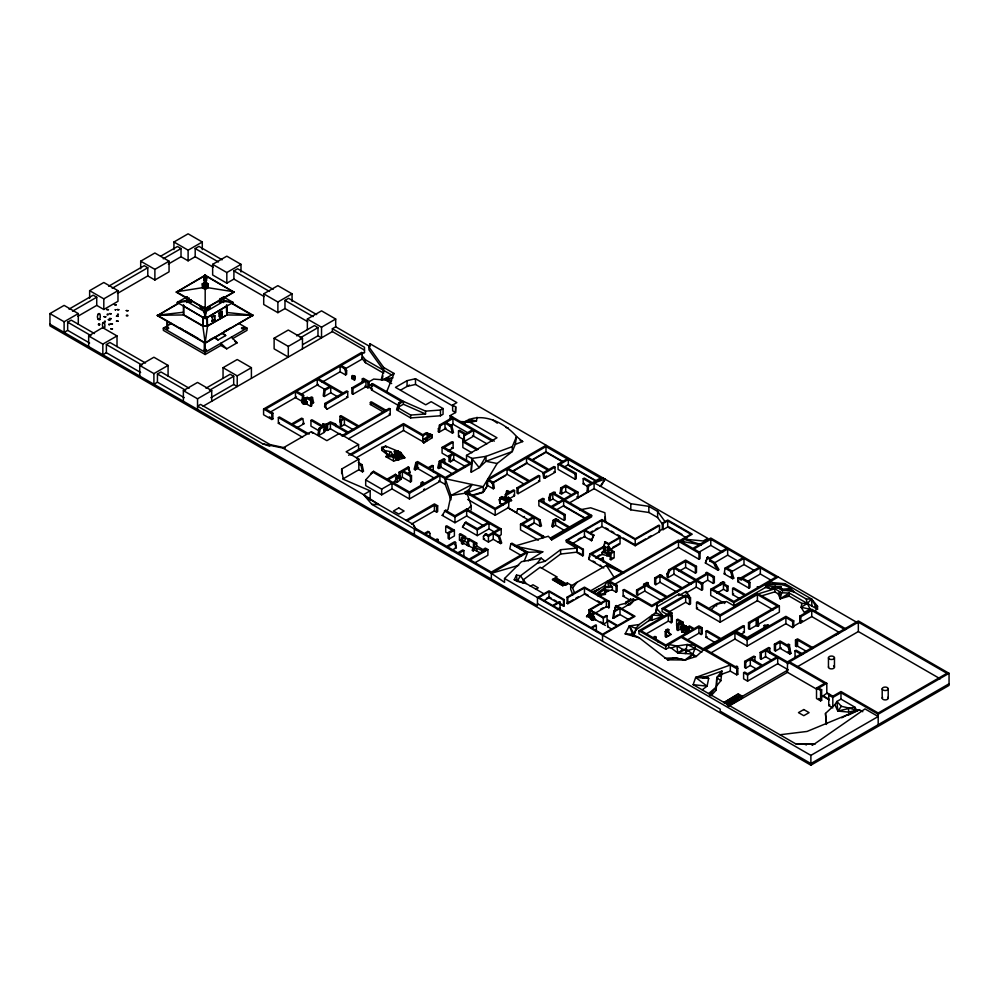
<?xml version="1.0" encoding="UTF-8"?>
<svg xmlns="http://www.w3.org/2000/svg" width="999" height="999" viewBox="0 0 999 999"><rect width="100%" height="100%" fill="white"/><g stroke="black" fill="none" stroke-linecap="round" stroke-linejoin="round"><path stroke-width="1.5" d="M854.794 709.153L854.794 707.105L837.836 711.076L836.9 701.473L834.864 704.695L837.836 711.076L848.576 712.075L848.638 707.954L841.37 706.318L836.9 701.473L840.971 699.125L854.794 707.105L856.692 710.252L859.465 709.802L862.786 711.713M97.964 314.036C100.412 311.401 101.423 319.518 98.689 319.38C96.379 317.869 97.328 313.923 99.688 313.923M103.834 327.822C102.847 330.532 100.974 320.317 104.52 322.752C105.769 328.758 103.759 328.022 103.659 327.859M88.661 346.566L88.661 335.939L103.147 327.31L104.52 327.66M104.52 322.752L102.797 322.864M471.228 472.24L471.828 458.454L466.521 455.382L466.521 460.289L471.828 463.361L471.228 472.24L479.22 467.632L486.014 461.288L512.287 451.536L515.297 444.38L516.52 436.526C504.72 422.627 482.067 411.351 464.835 421.678L464.835 424.138M716.42 686.138L716.795 677.572L721.965 671.078L720.841 680.744L716.42 686.138L716.146 690.147L710.963 695.853M381.705 447.402L384.665 450.512L390.721 451.735L392.969 454.87L393.631 461.063L404.82 457.829L400.649 452.372L385.739 446.153L381.705 447.402L381.905 450.412L388.112 455.232L398.613 458.004L401.523 456.318L404.82 457.829L400.649 454.42M605.431 625.449L595.604 619.78L591.595 619.892L588.823 616.858L588.985 609.815L605.681 600.174L584.477 587.936L567.782 597.577L567.082 597.165L567.082 603.296L567.782 603.708L584.477 594.08L601.698 604.02M398.663 405.619L371.466 389.91L371.466 384.19L401.261 401.386L398.676 402.872L396.603 409.802L410.651 417.919L440.459 415.784L443.057 414.285L443.057 408.554L431.156 401.685L425.724 404.82L395.479 387.362L407.068 380.669L415.497 378.721L456.88 402.609L452.609 405.082L455.681 406.843L455.319 412.637L450.124 415.634L450.124 418.506M711.151 652.759L734.927 639.023L747.127 646.078L785.901 623.688L792.657 627.597L793.718 626.985L793.718 620.841L792.657 621.453L785.901 617.557L747.127 639.934L734.927 632.891L705.868 649.662L735.439 666.733L736.588 666.071L737.662 666.683L736.5 667.344L737.799 668.106L737.799 674.238L736.738 674.849L730.319 671.141L721.965 674.15L716.795 677.572L716.146 690.147M572.065 495.217L565.696 491.545L561.763 493.818L560.227 493.481L560.701 487.987L565.696 485.102L577.996 492.207L577.996 497.415L576.935 496.803L577.996 497.939M652.434 614.947L648.863 620.604L651.91 620.117L652.434 614.947L663.436 616.083L656.93 608.816L655.606 612.662L639.135 624.562L635.963 628.383L634.265 634.228L625.174 633.878L629.345 625.911L639.135 624.562M682.554 626.41L686.7 631.181L687.175 629.882L682.554 626.41L682.367 628.034L686.7 631.181L688.711 628.783L688.336 627.534L687.175 628.858L687.175 630.906L689.822 631.468L687.687 628.184L689.397 625.898L694.13 628.633L698.925 625.874L702.235 627.784L702.235 633.915L701.173 634.54L698.925 633.241L687.387 639.897M318.319 378.658L343.119 392.969L346.653 390.921L347.727 391.546L347.727 397.265L327.11 409.178L324.613 406.518L324.975 403.446L342.058 393.581L330.719 387.038L325.137 390.272L324.288 396.491L323.226 395.866L324.076 389.647L329.658 386.426L317.257 379.27L317.257 385.002L324.7 389.298M327.11 409.178L325.674 407.13L326.049 404.058L347.727 391.546M304.845 398.901L304.27 400.449L307.242 401.923L307.242 404.37L301.773 402.547L302.56 395.941L295.467 391.845L295.467 397.577L302.56 401.66M186.713 300.249L177.235 302.447L186.713 301.373L204.208 311.476L205.182 318.581L233.117 302.447L223.639 301.373L206.144 311.476L205.182 318.581L177.235 302.447L186.551 297.078M608.216 549.512L608.628 544.467L620.042 537.874L620.042 544.005L611.126 549.15M740.509 599.138L732.604 594.58L732.604 588.436L733.666 587.824L745.529 594.68L758.229 587.35L757.23 586.775L759.29 586.738L776.148 576.997L760.339 567.869L742.419 578.221L742.419 579.295L743.481 578.671L749.962 582.417L749.962 587.487L748.9 588.099L737.811 581.693L737.811 578.109L741.345 580.144L741.345 577.609L759.277 567.257L743.993 558.441L727.135 568.169L731.693 570.804L733.741 578.121L732.679 578.733L724.225 573.863L725.012 568.169L742.931 557.817L727.647 549L709.727 559.353L707.155 557.867L707.692 556.942L709.727 558.116L726.585 548.389L710.776 539.26L693.918 548.988L700.037 552.522L700.037 558.666L698.975 559.278L678.508 547.452L613.723 584.852M477.023 417.27L476.473 420.904L470.329 422.39L464.835 421.678L476.473 420.904L468.731 419.43M354.558 380.157L354.945 376.286L352.31 375.686L351.685 378.496L354.558 380.157L354.945 376.286L352.31 375.686M628.671 619.592L620.004 614.585L613.536 618.319L612.824 617.906L613.91 611.151L619.293 608.041L615.584 605.894L614.335 611.313L615.047 610.901M613.536 618.319L614.622 611.55L620.004 608.441L633.616 616.308L617.632 625.536L608.341 620.167L607.629 620.579L607.629 626.71L611.613 629.02M586.563 616.608L588.985 613.898L586.563 616.608L588.823 616.858L588.985 613.898L594.043 616.833L595.604 619.78M588.823 616.858L588.985 615.946L587.362 615.684M682.142 624.987L681.705 627.484L682.954 627.834L682.142 622.939L683.216 622.327L682.354 625.699L683.99 627.372L684.889 626.473L683.216 624.375L680.406 626.997L680.406 629.045L682.392 631.605L685.564 633.441L684.889 634.328L685.564 632.417L688.398 632.467M689.073 658.378L692.819 654.083L695.067 648.401L695.067 645.329L687.175 644.517L685.314 653.546L687.362 650.624L695.067 648.401L701.81 652.297M302.56 399.213L301.773 402.547L303.746 397.889L307.767 397.877L309.952 399.138M656.131 612.961L657.379 603.408L655.606 612.662L663.436 616.083L651.91 620.117M505.619 495.904L506.543 491.221L507.604 490.609L509.927 491.945L513.474 489.91L514.535 490.521L514.535 495.729L508.379 499.288M166.333 315.247L166.371 315.072A1.249 0.724 0 0 1 166.683 314.747M462.837 441.133L464.51 435.676L473.601 430.419L473.601 436.151L464.51 441.408L462.837 441.133L464.597 434.39L458.516 430.881L458.516 436.613L464.597 440.122M590.322 533.241L601.947 526.523L635.227 545.741L659.515 531.718L659.515 525.574L635.227 539.597L601.947 520.392L585.152 530.094L593.918 535.152L593.206 535.564L584.44 530.506L567.632 540.209L583.354 549.275L583.354 555.419L582.642 555.831L576.835 552.472L576.823 548.139L560.589 549.725L545.079 561.288L541.196 558.141L521.54 561.675L504.545 578.496L810.888 755.369L878.183 716.52L864.997 708.903L814.797 743.743L796.365 744.23L693.156 684.652L695.679 677.447L706.705 676.56L708.678 678.383L707.067 686.176L702.247 689.772M319.468 431.068L310.951 426.148L310.951 420.417L321.903 426.748L319.168 428.321L317.807 434.84L318.868 435.452L324.038 432.467L326.511 429.807L326.511 424.088L330.407 421.828L335.539 423.988L335.939 426.623M318.868 435.452L320.229 428.933L324.038 426.748L324.038 432.467M786.213 596.016L789.247 596.128L801.897 603.433L801.098 607.267L804.17 612.262L810.226 609.253L807.292 603.483L806.255 599.013L791.895 590.721M433.241 471.728L433.241 465.996L432.18 465.384L428.221 467.669L417.594 461.526L415.884 462.525L414.16 469.243L415.222 469.855L417.594 462.762L438.861 475.037L424.687 483.216L422.664 482.055L421.366 482.529L421.366 485.389L421.366 482.529L423.626 483.828L409.44 492.007L373.638 471.341L370.704 473.776L372.577 471.953L409.44 493.244L439.922 475.649L445.242 478.721L450.961 495.479L447.952 509.64L445.941 510.801M603.746 568.006L588.698 559.315L589.86 553.846L604.37 546.103L605.082 546.515L605.082 548.551L603.533 549.45L603.533 551.498L601.997 552.385L601.997 554.433L595.641 558.104M589.984 556.181L588.698 559.315M528.271 560.801L542.757 551.81L527.784 552.297L511.938 543.156L510.876 543.768L509.777 548.863L521.69 555.731M589.822 617.444L590.796 615.958L591.595 619.892L592.37 616.87L594.043 616.833L593.281 620.342L592.37 616.87L588.823 614.81M468.044 542.182L469.43 545.854L467.32 545.466L468.044 539.323L469.105 538.711L476.723 543.106L476.723 545.978L485.377 550.961M682.554 627.197L682.367 628.034L681.243 626.51L681.243 622.427L682.142 622.939M431.855 437.974L432.092 434.915L427.947 433.429L432.092 434.915L431.855 437.974L423.701 443.007L422.802 441.633L403.534 430.507L356.343 457.742M444.767 463.648L444.767 459.34L443.706 458.728L439.285 461.276L437.737 467.907L438.798 468.519L440.996 467.257L440.996 461.526L438.798 468.519M781.668 592.769L789.247 593.056L789.247 596.128L780.207 598.788L781.668 592.769L774.812 588.811L759.602 593.418M556.605 519.492L558.591 520.067L555.544 518.881L553.209 520.229L551.71 526.311L552.772 526.923L555.544 525.312L564.597 530.544M552.772 526.923L554.27 520.841L555.544 520.104L568.481 527.572L550.924 537.712L550.924 539.11M603.159 547.452L605.207 541.67L608.628 543.643L619.33 537.462L620.042 537.874M604.545 544.355L605.207 541.67M381.918 379.92L382.954 375.886M701.31 544.905L682.404 541.508L683.753 539.11L703.221 540.958L707.767 538.336L370.017 343.756L368.943 346.965L383.653 367.47L394.068 373.489L386.688 391.745M688.761 598.501L689.422 596.053L686.051 591.458L680.044 594.929M421.603 485.739L422.664 482.055M403.384 404.258L403.384 401.386L399.75 403.484L397.664 410.414L397.664 407.555L403.384 404.258L425.549 413.986L425.549 411.126L403.384 401.386L372.527 383.566L371.466 384.19M352.747 377.884L351.685 378.496L352.747 375.424M560.227 493.481L561.763 488.598L565.696 486.338L575.874 492.207M559.178 502.659L552.809 498.988L549.825 500.711L548.763 500.099L549.787 494.293L553.646 492.07L555.132 492.432L555.419 494.867M549.825 500.711L550.849 494.905L552.809 493.768L562.986 499.65L551.161 506.481L540.983 500.599L543.893 498.926L543.893 502.834M584.44 530.506L584.44 536.638L591.533 540.734L593.206 535.564M591.533 540.734L593.918 535.152M680.406 629.045L677.921 630.481L676.86 629.87L676.86 627.285L677.884 624.1L679.969 624.113L681.243 622.427M677.921 630.481L678.945 624.712L679.969 624.113M709.727 559.353L709.727 560.901L710.789 560.289L714.884 562.649L718.98 569.605L717.919 570.217L705.394 562.986L707.155 557.867M685.564 632.417L684.889 634.328L687.349 633.403M499.812 500.949L500.224 498.913L499.275 499.6L499.812 503.009L503.209 504.97M446.066 428.196L439.185 432.167L438.124 431.556L439.448 425.062L452.947 417.27M439.185 432.167L440.509 425.674L452.947 418.494L492.207 441.158M303.246 404.046L304.083 402.647L305.12 404.046L303.246 404.046L304.083 402.647M705.394 562.986L707.692 556.942M635.963 629.919L633.428 636.338L629.345 625.911L635.963 628.383L635.963 629.919L651.111 618.98M662.012 601.036L644.742 591.071L637.649 595.154L636.588 594.542L636.588 590.009L643.643 585.938L643.643 584.34L665.996 597.202L651.823 605.394L624.213 589.447L623.151 590.059L623.151 596.203L629.77 600.012L630.769 599.063L625.936 602.122L625.249 603.846L633.279 598.975L635.489 600.249M524.075 561.463L527.784 552.297L519.905 548.588M474.925 494.892L483.241 492.445L483.241 486.713L497.127 463.499L512.287 451.536L512.287 446.615L516.52 436.526L522.714 441.546L515.297 444.38M815.334 611.276L817.519 606.218L811.55 599L785.014 583.678L772.989 582.692L767.12 583.441L765.446 587.474L733.84 605.719L726.548 601.51L716.583 604.482L711.276 609.54M691.208 584.178L673.938 574.213L668.131 577.559L667.07 576.947L667.07 573.876L668.855 569.78L685.626 560.089L696.465 566.346L696.465 572.489L695.404 573.101L685.626 567.457L678.983 571.291M668.131 577.559L668.131 574.5L669.917 570.392L673.938 568.069L695.204 580.344L682.305 587.799L659.977 574.9L654.682 577.971L654.682 584.103L655.744 584.715L659.977 582.267L677.247 592.245M508.379 497.227L511.575 500.586L507.455 502.172L509.115 498.576L508.379 497.227L505.107 499.725L501.773 496.653L499.812 497.789L499.812 503.009M603.546 590.084L605.057 588.024L605.257 591.433L603.546 590.084L604.62 587.774L612.387 586.913L612.387 589.984L616.058 592.107L617.132 591.495L617.132 585.352L609.677 581.056L678.508 541.321L698.975 553.134L700.037 552.522M516.146 580.831L514.235 579.757L516.508 575.074L520.479 575.786L525.599 583.216L517.095 581.368L516.508 575.074M483.928 525.961L466.658 515.984L454.957 522.739L442.22 515.372L445.454 510.289L454.957 515.784L466.658 509.028L501.211 528.971L501.211 534.702L498.901 536.038M444.93 511.388L445.454 510.289M686.425 626.41L685.776 627.622L686.088 626.51L682.354 625.699M494.03 531.793L488.986 528.871L477.285 535.626L462.525 527.097L464.935 522.764L465.996 522.14L477.285 528.671L487.912 522.527L466.658 510.252L454.957 517.007L444.393 510.901M465.996 522.14L462.525 527.097M662.562 524.313L657.617 517.532L648.851 512.475L630.806 509.84L594.093 488.648L594.093 482.917L600.824 486.388L605.144 479.083L602.572 478.022L588.349 486.226L587.287 485.614L587.287 491.346L588.349 491.958M483.953 491.246L486.813 486.476L486.813 480.744L487.599 480.282L492.357 483.029L493.294 488.786L494.355 488.174L493.419 482.417L488.673 479.67L507.067 469.055L528.321 481.331L517.02 487.862L517.02 493.069L518.081 493.681L539.647 481.231L539.647 476.011L538.586 475.399L529.395 480.719L508.129 468.444L526.535 457.817L547.789 470.092L542.907 472.914L543.656 477.684L544.73 478.296L555.032 472.352L555.032 467.132L553.97 466.521L548.851 469.48L527.597 457.205L545.991 446.578L600.449 478.022L592.32 482.717L584.278 478.084L583.216 478.696L583.216 483.903L588.573 487M517.095 581.368L520.479 575.786L537.137 563.361L541.196 558.141M468.044 539.323L474.6 543.106L473.476 543.756L473.476 548.051L472.115 550.274L473.176 550.886L474.537 548.663M372.789 472.077L365.684 479.895L381.668 489.123L394.293 481.943L396.503 478.334L400.05 476.298L400.05 472.889L402.36 471.553L410.439 476.223L411.501 475.611L411.501 481.331L410.439 481.955L402.36 477.285L400.05 478.621M468.406 490.521L472.127 484.503L483.241 486.713L469.393 491.995M593.294 592.357L604.557 585.851L607.554 581.056L616.058 585.963L617.132 585.352M600.137 486.401L605.144 479.083L594.093 482.917M780.207 598.788L778.233 593.856L779.757 591.67L780.207 598.788L789.247 593.056L816.408 608.666M203.059 317.183L202.847 326.173L205.182 342.832L252.959 315.247L205.182 343.244L157.392 315.659L179.957 302.222M607.205 548.426L608.628 546.515L610.302 550.461M837.836 711.076L841.37 706.318M390.721 451.735L388.112 455.232L385.751 456.593L393.631 461.063M574.525 592.857L572.602 588.024L576.972 582.342L606.356 565.372L609.865 565.397M709.69 695.366L716.146 687.087L708.666 693.581M720.242 676.311L721.965 674.15M501.935 499.313L502.847 497.265L501.773 496.653L502.147 498.289L506.406 497.14L500.761 497.764M526.448 527.185L534.065 522.789L540.422 526.448L541.483 525.836L539.935 519.73L521.053 508.828L517.582 509.14L516.608 512.699L507.679 507.554L528.196 519.905M494.293 532.966L499.438 535.926L501.698 542.969L500.636 543.581L493.231 539.31L488.449 542.07L483.454 539.185L483.454 536.313L485.039 534.378L486.113 533.766L488.449 535.114L499.075 528.971L488.986 523.139L477.285 529.895L464.935 522.764M486.113 533.766L483.454 536.313M682.392 631.093L681.668 631.942L683.366 632.167L681.73 630.744L681.668 631.942L682.392 630.581L680.406 626.997M683.99 627.372L684.727 625.923L687.05 627.222M629.745 605.032L634.552 600.049L638.811 599.1M683.99 626.798L687.175 628.858L688.336 627.534M303.758 404.233L304.083 401.423L302.397 400.462M324.038 430.419L326.511 425.724M466.658 510.427L471.178 505.644L467.632 495.029L464.997 493.518L464.997 492.12L468.331 490.197L469.393 490.809L469.393 494.68M810.226 609.253L801.098 607.267L807.292 603.483L811.55 599L817.519 609.278L817.519 606.218M826.385 724.45L825.474 713.461L834.864 704.695M682.142 627.035L681.243 626.51M394.355 451.448L397.277 452.16L398.339 451.123L399.388 452.122L399.475 456.181L394.992 456.518L395.404 453.234L394.355 451.448L394.992 456.518L396.678 453.509L399.425 452.859M628.833 600.899L630.769 599.063M98.439 324.063C97.602 325.512 101.236 324.75 99.463 323.926M506.356 501.111L509.115 498.576L511.575 500.586M507.455 502.172L509.115 500.636M633.428 634.815L639.298 637.837L667.632 659.827L685.002 659.989L696.116 656.543L703.746 649.662L736.738 668.718L737.799 668.106M306.094 398.951L304.27 400.449L306.193 399.051M394.293 481.943L397.365 482.192L400.874 479.308L401.211 477.947L400.05 476.298L398.988 475.686L396.753 476.773M696.116 656.543L692.819 654.083L685.002 659.989L675.212 657.866L664.76 658.241M104.608 321.166C104.121 322.415 105.657 322.09 105.27 321.178M110.152 318.918L110.402 318.881M541.371 568.381L560.589 554.058L577.534 552.06M621.74 608.628L631.493 602.996L627.21 605.282L634.552 600.049M593.98 592.757L599.612 588.711L592.032 592.12M596.203 593.843L604.62 587.774L604.62 589.31L598.326 593.843L597.777 595.779L605.394 594.38L605.057 588.024M667.232 614.522L662.125 611.588L662.125 608.516L669.78 612.936L638.948 630.731L638.948 633.803L665.784 649.3L668.781 647.577L671.278 648.039L677.821 653.009L682.891 649.487L686.088 649.35L692.819 654.083L694.143 656.293M572.877 594.855L570.679 589.31L570.679 586.251L576.972 582.342M391.67 383.541L385.751 380.132L385.389 378.646L394.068 373.489M729.17 705.981L787.462 672.327L787.462 661.85L858.341 620.941L949.05 673.314L949.05 685.414L810.888 765.184L49.95 325.861L49.95 313.586L64.123 305.394L78.297 313.586L78.297 324.225M89.635 298.264L89.635 290.672L103.809 282.492L117.982 290.672L117.982 301.311L103.809 309.49L96.728 305.394L77.922 316.258M140.697 268.781L140.697 261.189L154.882 252.997L169.056 261.189L169.056 271.828L154.882 280.007L147.79 275.911L117.482 293.419M173.938 249.6L173.938 241.995L188.112 233.816L202.285 241.995L202.285 249.6M69.006 309.128L93.182 295.167L96.728 297.215L96.728 305.394M108.666 286.226L144.243 265.684L147.79 267.732L147.79 275.911M160.964 256.031L177.472 246.503L181.019 248.551L181.019 256.731L168.319 264.061M72.552 311.176L96.728 297.215M112.213 288.274L147.79 267.732M163.237 258.816L181.019 248.551M49.95 313.586L64.123 321.765L78.297 313.586M89.635 290.672L103.809 298.851L117.982 290.672M140.697 261.189L154.882 269.368L169.056 261.189M173.938 241.995L188.112 250.187L202.285 241.995M89.623 343.032L67.67 330.357L67.67 322.178L71.216 320.13L94.455 333.554M213.274 267.17L195.192 256.731L195.192 248.551L198.963 246.366L222.165 259.815M67.67 330.357L64.123 332.405L64.123 321.765M181.019 256.731L188.112 260.826L195.192 256.731M264.211 296.578L233.903 279.083L226.823 283.179L212.65 274.987L212.65 264.348L226.823 256.169L240.996 264.348L240.996 271.953M205.182 278.646L203.759 277.585L205.182 276.76L206.593 277.784L204.47 279.133L204.47 275.474L205.182 275.062L205.881 277.784L203.759 276.673L205.182 277.734C209.827 274.925 199.7 280.319 205.881 276.885M176.336 292.22L205.182 275.574L234.016 292.22L205.182 275.162L176.336 292.22L205.182 308.866L234.016 292.22M203.759 276.673L205.182 275.861M203.759 276.885L205.881 275.474M205.182 278.197L203.759 277.123L205.182 276.298C209.79 277.697 199.65 278.996 205.881 280.557L203.759 279.87L205.182 280.694M203.759 277.322L205.182 276.473L206.593 277.322M203.759 277.784L205.182 276.923L206.593 277.784M204.47 278.234L206.593 277.123M203.759 279.133L206.593 277.585M204.47 280.557L206.593 278.933L205.182 279.757L203.759 278.933M205.182 280.419L206.593 279.595M205.182 280.894L206.593 280.082M203.759 282.854L205.182 282.03L206.593 282.854L206.593 287.1L205.182 287.924L203.759 287.1L203.759 282.854L205.182 283.666L206.593 282.854M202.26 283.866L205.182 282.18L208.104 283.866L205.182 286.176L202.26 283.866L205.182 285.552L208.104 283.866M204.47 280.082L204.47 282.854L205.881 282.854L205.881 280.082L203.759 279.395L205.182 280.207M202.26 284.478L205.182 282.792L208.104 284.478M205.881 282.854L204.47 282.854M206.156 284.34L208.104 286.089L205.182 287.774L202.26 286.089L204.208 284.34M88.661 335.939L102.835 344.118L117.008 335.939L117.008 346.566M212.65 264.348L226.823 272.54L240.996 264.348M202.26 287.724L176.336 291.808L205.182 308.466L234.016 291.808L208.104 287.724L205.182 289.41L202.26 287.724L204.208 285.976M205.182 285.302L206.593 284.478M205.182 286.9L206.593 286.089M208.104 285.464L205.182 287.15L202.26 285.464M140.634 372.49L106.381 352.709L106.381 344.53L109.927 342.482L145.504 363.024M233.903 279.083L233.903 270.904L237.612 268.768L273.114 289.348M157.392 315.659L178.634 303.396M202.26 287.1L205.182 288.786L208.104 287.724M188.287 301.835L190.734 300.424M188.898 297.627L188.898 301.611L190.896 302.36L190.896 299.7M188.898 301.611L190.896 302.36M106.381 352.709L102.835 354.757L102.835 344.118M231.331 337.2L237.175 342.782L226.723 348.826L220.866 345.442L205.182 354.508L163.337 330.344L163.337 328.134L166.046 326.586M168.744 325.025L171.441 323.464M200.374 308.241L202.372 308.978L200.374 308.241L200.374 305.582M219.468 299.7L219.468 302.347L221.453 301.611L221.453 297.627M209.977 308.241L207.979 308.978L209.977 308.241L209.977 305.582M219.468 302.347L221.453 301.611M183.916 306.131L202.847 317.47L207.505 317.47L226.586 306.044L226.948 314.96L252.959 315.247L231.718 302.984M214.797 315.696L211.963 316.933L214.797 315.696L214.797 319.792L211.963 321.016L214.797 319.792M219.305 312.687L222.14 311.463L222.14 315.559C217.969 320.192 217.969 310.926 222.14 311.463M219.305 316.783L222.14 315.559M185.065 315.497L203.197 325.974L207.155 325.974L224.85 316.171M139.735 376.061L139.735 365.422L153.908 357.23L168.082 365.422L168.082 376.061M307.742 321.715L284.977 308.566L277.884 312.662L263.711 304.47L263.711 293.831L277.884 285.652L292.058 293.831L292.058 301.436M210.102 339.648L212.575 338.236M223.888 331.693L230.057 328.134M139.735 365.422L153.908 373.601L168.082 365.422M263.711 293.831L277.884 302.023L292.058 293.831M184.241 397.652L157.442 382.192L157.442 374.013L160.989 371.965L189.123 388.199M284.977 308.566L284.977 300.387L288.574 298.301L316.646 314.573M213.798 337.525L218.044 339.972L225.674 335.564L222.49 332.804M163.337 328.134L205.182 352.297L247.015 328.134L247.015 330.344L232.63 338.649M157.442 382.192L153.908 384.24L153.908 373.601M183.366 401.248L183.366 390.609L197.54 382.43L211.713 390.609L211.713 401.248M223.052 378.334L223.052 367.694L237.225 359.515L251.398 367.694L251.398 378.334M274.126 338.211L288.299 346.403L288.299 357.043L274.126 348.851L274.126 338.211L288.299 330.032L302.472 338.211L302.472 348.851M307.355 329.67L307.355 319.031L321.528 310.851L335.701 319.031L335.701 326.798L370.017 346.616L370.017 343.756M205.969 388.199L230.145 374.25L233.691 376.286L233.691 384.478L210.864 397.652M296.653 335.851L314.435 325.574L317.982 327.622L317.982 335.801L302.734 344.605M209.515 390.247L233.691 376.286M300.2 337.887L317.982 327.622M183.366 390.609L197.54 398.788L211.713 390.609M223.052 367.694L237.225 375.886L251.398 367.694M288.299 346.403L302.472 338.211M307.355 319.031L321.528 327.21L335.701 319.031M203.047 406.256L332.38 331.581L332.38 328.721L335.701 326.798M362.4 353.209L341.171 365.472L345.379 367.894L346.616 370.691L346.616 374.338L345.554 374.95L345.554 371.303L344.318 368.506L340.11 366.084L265.709 409.028L272.877 413.161L272.877 418.893L271.815 419.505L263.586 414.76L263.586 409.028L361.713 352.372L362.4 358.941L345.142 368.893M362.187 353.721L364.498 352.385M344.318 368.506L345.379 367.894M269.593 412.512L296.528 396.965M301.71 393.968L318.319 384.39M322.165 382.167L340.11 371.803L345.554 374.95M263.586 409.028L271.815 413.773L272.877 413.161M302.56 395.941L303.621 395.329L303.621 398.601M345.554 371.303L346.616 370.691M312.525 397.54L309.99 399.001L311.763 400.025L311.763 405.756L310.701 406.368L306.094 403.708L306.094 397.989L307.155 397.365L308.928 398.389L311.463 396.928L312.525 397.54L313.574 402.672L311.188 404.046M302.572 437.262L278.371 423.301L278.371 417.57L279.433 416.958L309.153 434.103M306.094 397.989L310.701 400.649L311.763 400.025M324.288 396.491L330.719 392.769L338.274 397.14M278.371 423.301L279.433 422.677M362.3 381.755L362.3 378.896L363.361 378.284L368.981 381.531L368.981 387.25L372.527 389.298L371.466 389.91M368.981 381.531L367.919 382.142L365.959 381.006L365.959 386.738L352.959 394.243L351.898 393.631L351.898 387.899L364.897 380.394L362.3 378.896M291.571 423.963L301.673 418.131L302.734 418.743L303.871 423.813L296.378 428.134M351.898 387.899L352.959 388.511L365.959 381.006M292.632 424.575L302.734 418.743M367.907 382.43L373.688 379.083L388.623 380.369M310.951 420.417L312.013 419.805L324.038 426.748M364.897 386.126L367.919 387.862L368.981 387.25M325.599 428.746L322.927 426.011L322.927 423.963L327.36 424.25M285.389 447.939L270.242 444.642L200.562 404.42L197.54 406.156L262.737 443.806L282.867 448.064L311.288 431.655L326.873 440.659L339.31 433.466L358.579 444.592L358.579 449.5M339.972 422.04L339.972 416.308L341.034 415.696L358.753 425.924M326.511 424.088L327.572 424.7L330.407 423.064L347.065 432.679M383.029 411.8L370.367 404.495L370.367 402.447L371.428 401.835L386.613 410.601M353.708 429.97L344.405 424.6L341.396 426.336L340.334 425.724L340.334 419.992L343.331 418.256L339.972 416.308M335.539 423.988L334.84 424.388L348.127 432.067M340.334 419.992L341.396 420.604L344.405 418.868L357.692 426.548M370.367 404.495L371.428 403.883M326.511 429.807L327.572 430.419L330.407 428.783L343.219 436.188L390.209 408.991L390.209 414.722L348.688 438.698M400.624 390.122L409.428 385.04M341.683 435.789L389.148 408.379L390.209 408.991M358.579 444.592L346.141 451.773L358.841 459.115L358.841 469.755L342.982 478.908M348.626 455.257L403.534 423.551L422.802 434.677L426.336 432.629L427.41 433.241L427.41 436.925L422.802 439.585L423.701 443.007L426.973 438.748L431.855 435.926M350.961 455.132L403.534 424.775L422.802 435.901L427.41 433.241M425.549 411.126L440.459 410.052L443.057 408.554M341.658 473.601L341.658 469.031L358.841 459.115M358.841 464.023L360.976 465.259L362.05 464.647L363.524 471.228L362.462 471.84L358.841 469.755M449.513 426.211L452.947 424.225L468.618 433.279M450.724 426.386L451.798 425.774L453.509 432.492L452.447 433.104L445.005 428.808L445.005 423.089L450.724 426.386L452.447 433.104M372.577 471.953L373.638 471.341M458.516 430.881L459.577 430.269L465.659 433.778L472.539 429.807M458.516 436.613L459.577 436.001M387.125 479.12L395.442 474.313L396.503 474.937L397.365 482.192M396.503 476.635L397.889 477.547L396.828 476.935L398.988 475.686L398.988 472.277L408.454 466.808L409.952 472.902L408.454 472.539M449.513 456.193L448.439 456.818L442.07 453.134L442.07 447.402L451.685 441.845L453.109 442.257L453.109 447.977L448.014 450.924M388.186 479.732L396.503 474.937M408.841 467.819L403.421 470.941L411.501 475.611M453.109 442.257L444.193 447.402L465.459 459.677M282.867 448.064L363.586 494.655L370.179 490.846L370.179 499.962M415.222 469.855L418.656 467.869M449.001 455.669L450.474 456.056L453.758 454.158L453.758 459.877L450.474 461.775L449.001 461.401L449.001 455.669L452.697 453.534L442.07 447.402M365.684 479.895L365.684 485.626L381.668 494.855L391.995 488.886L409.44 498.963L439.922 481.381L439.922 475.649M433.241 465.996L429.295 468.281L445.242 477.485L456.943 470.729L440.996 461.526M444.767 459.34L442.058 460.914L458.004 470.117L469.705 463.361L453.758 454.158M466.521 455.382L496.99 437.787L470.329 422.39M423.626 489.56L424.687 488.948M464.385 466.021L465.459 465.409M445.242 478.721L472.127 484.503L450.961 495.479L450.961 499.812L445.242 484.44L445.242 478.721L471.828 463.361L471.828 458.454L486.014 456.368L512.287 446.615M406.056 520.279L434.415 503.908L437.662 505.794L437.662 511.513L436.6 512.137L434.415 510.864L411.526 524.075M407.13 520.891L434.415 505.144L436.6 506.406L437.662 505.794M487.924 478.871L545.991 445.354M467.12 493.518L467.12 492.12L469.393 490.809M493.294 488.786L487.599 485.502L483.241 491.92L472.165 495.204M492.607 482.617L507.067 474.263L524.338 484.24M512.075 471.378L526.535 463.024L543.806 473.002M531.53 460.139L545.991 451.785L563.274 461.763M492.357 483.029L493.419 482.417M492.195 483.366L505.644 475.599M513.711 470.941L527.16 463.174M532.542 460.077L545.991 452.31L563.261 462.275M442.22 515.372L443.281 514.76M428.871 536.575L429.932 537.187L429.932 533.429L428.933 532.042L427.859 531.418L424.375 533.441L415.434 528.271L413.124 524.35L368.219 498.426M428.933 532.042L425.437 534.053L435.539 539.885L437.112 538.973L438.174 539.585L438.174 542.457M445.716 526.436L446.778 525.824L454.395 530.219L454.395 535.951L449.2 538.948L448.126 538.336L448.126 532.604L452.272 530.219L445.716 526.436L445.716 532.167L449.65 534.44M514.535 490.521L506.381 495.217L506.381 498.376L505.319 497.764L505.319 494.605L508.866 492.557L506.543 491.221M596.44 480.919L568.319 464.685L568.319 459.465L560.177 464.16L576.248 473.439L576.248 478.658L575.187 479.27L558.054 469.38L558.054 464.16L567.257 458.853M502.847 497.265L501.935 497.789L508.741 501.723L508.741 506.943L507.679 507.554M517.02 487.862L518.081 488.474L539.647 476.011M542.907 472.914L543.968 473.526L555.032 467.132M543.656 477.684L546.753 475.899M438.174 539.585L436.6 540.496L446.703 546.328L454.545 541.795L455.606 542.407L456.343 547.714L451.436 550.549M448.126 532.604L449.2 533.229L454.395 530.219M563.673 467.37L568.319 464.685M464.997 492.12L495.192 509.552L508.741 501.723M462.112 541.633L459.465 540.097L459.465 534.378L460.527 533.753L465.559 536.663L465.559 539.522L463.773 540.559L463.773 543.419L474.6 548.838M467.632 499.363L495.192 515.284L507.679 508.066M463.773 543.419L462.562 544.13L461.501 543.506L461.501 537.787L463.436 536.663L459.465 534.378M455.606 542.407L447.764 546.94L457.867 552.772L462.787 549.937L463.848 550.549L463.848 556.268M459.465 540.097L460.527 539.485M461.501 537.787L462.562 538.399L465.559 536.663M558.054 464.16L575.187 474.05L576.248 473.439M517.582 509.14L521.053 508.828M555.544 518.881L569.542 526.96L589.522 515.422L563.648 500.499L552.222 507.092L565.159 514.56L565.159 519.767L564.098 520.379L538.861 505.819L538.861 500.599L542.832 498.314L543.893 498.926M463.773 540.559L467.32 542.607L469.105 541.57M555.132 492.432L553.871 493.156L564.048 499.038L576.935 491.595M463.848 550.549L458.928 553.384L469.031 559.215L485.764 549.55L484.303 548.713L484.303 551.573L474.537 547.24L476.723 545.978M473.476 543.756L474.537 544.368L476.723 543.106M483.454 539.185L484.515 538.573M485.039 534.378L488.449 536.338L501.211 528.971M523.376 517.132L524.438 516.52M583.216 483.903L584.278 483.291M473.176 550.886L474.537 550.099L480.531 552.909M493.231 539.31L493.231 533.578L498.364 536.538L499.438 535.926M538.349 540.197L520.516 529.895L520.516 524.175L533.004 516.958L519.992 509.453M587.287 485.614L591.246 483.329L583.216 478.696M540.422 526.448L538.873 520.354L534.065 517.569L522.639 524.175L543.568 536.251L543.568 537.649M577.996 492.207L564.71 499.875L591.645 515.422L591.645 516.82L551.648 539.91L548.326 536.263L514.66 546.116M484.303 548.713L485.377 548.101L487.887 549.55L487.887 555.282L475.174 562.624M498.364 542.27L499.438 541.658M556.031 510.102L563.648 505.706L585.639 518.406M577.996 497.415L588.349 491.446L588.349 486.226M487.887 549.55L470.092 559.827L491.346 572.102L525.661 552.297L510.876 543.768M538.873 520.354L539.935 519.73M527.634 527.01L533.878 523.414M568.706 503.309L594.093 488.648M538.861 500.599L564.098 515.172L565.159 514.56M371.903 504.37L378.883 504.582L363.586 494.655L371.903 504.37L491.346 573.326L527.784 552.297M551.648 539.91L551.648 538.511L591.645 515.422M576.835 552.472L576.835 548.139L566.221 542.007L566.221 540.209L601.947 519.567L635.227 538.786L658.803 525.162L659.515 525.574M578.134 539.46L580.781 537.937M590.047 532.592L592.682 531.056M595.329 529.532L597.976 528.009M571.515 544.105L585.152 536.226M566.221 540.209L582.642 549.687L583.354 549.275M530.282 586.301L532.942 584.765L538.249 587.837L535.589 589.373M605.082 546.515L591.82 554.17L600.199 559.003L603.159 558.104L603.796 562.337M552.459 579.233L563.099 585.889L552.459 579.745L556.718 576.785L556.718 578.321L566.021 583.691M564.51 585.064L553.883 578.933L555.294 578.621L565.933 584.765M555.294 578.621L556.718 578.321M608.628 548.551L609.852 547.839L611.7 549.45M608.441 549.263L609.153 548.863L614.16 551.76L614.16 557.892L610.951 559.752L610.239 559.34L610.239 553.209L612.749 551.76L608.441 549.263L608.441 553.359L609.615 554.033L609.615 556.081L601.997 554.433M597.327 556.306L599.8 554.87M603.533 549.45L607.717 550.437L608.578 549.937L608.628 546.515L604.37 548.151L605.082 548.551M612.637 547.464L619.33 543.606M608.441 553.359L610.327 553.633M659.515 531.718L658.803 531.306L662.349 529.258L662.349 523.114L667.707 520.029L692.245 534.203L679.819 541.383M603.159 558.104L600.911 559.415L624.038 572.764M610.239 553.209L610.951 553.608L614.16 551.76M662.349 523.114L663.061 523.526L667.707 520.841L690.833 534.203L678.808 541.146M543.943 600.711L549.013 597.777L563.536 606.168L564.248 605.756L564.248 599.625L563.536 600.024L549.013 591.645L538.873 597.502L552.684 605.469L559.303 601.648L560.014 602.06L560.014 608.204L557.367 609.727M563.099 585.377L567.345 582.917L572.165 585.701M610.239 559.34L612.749 557.892M645.704 538.873L635.227 544.917L623.189 537.974M648.326 537.35L650.948 535.839M600.199 565.958L600.911 565.546L600.199 565.134M663.498 528.733L662.349 529.258L663.061 529.67L667.707 526.985L686.975 538.111M546.453 598.438L549.013 596.965L551.548 598.426M567.082 597.165L584.477 587.125L609.315 601.46L609.315 607.604L606.381 606.718L594.917 613.336M560.014 602.06L553.396 605.881L591.046 627.622L595.629 624.974L596.341 625.386L596.341 631.518M567.082 603.296L573.289 599.712M575.774 598.276L578.259 596.84M590.759 590.746L678.508 540.097L692.856 548.376L710.776 538.036L857.005 622.452M682.404 541.508L683.753 540.721M605.232 592.732L609.14 590.484L605.057 589.56L605.394 594.38M588.985 609.815L589.697 610.227L606.381 600.586L609.315 601.46M593.955 612.936L592.057 610.901L589.697 612.262L590.634 615.484M593.431 612.375L594.143 611.962L603.309 617.27L606.356 615.509L607.055 615.921L607.055 622.052L603.309 624.225L603.309 618.081L593.431 612.375L593.431 616.47M643.643 584.34L647.027 582.38L648.089 582.991L649.038 587.05M699.1 552.135L710.776 545.392L722.639 552.247M600.536 609.278L603.109 607.792M623.151 596.203L624.213 595.579M590.634 614.472L594.143 614.01M648.089 582.991L645.804 584.315L667.07 596.59L681.243 588.411L659.977 576.136L655.744 578.583L654.682 577.971M696.465 566.346L695.404 566.957L685.626 561.326L674.999 567.457L696.003 579.582L706.63 573.451L705.681 572.889L706.743 572.277L714.335 576.673L714.335 582.804L713.274 583.416L707.692 580.194L701.048 584.028M661.038 576.423L662.3 575.699L661.226 575.087L659.977 575.799L659.977 574.9M636.588 590.009L637.649 590.621L644.742 586.538L643.643 585.938M615.584 605.894L616.296 605.494L635.039 616.308L602.534 635.077L602.534 641.208M603.309 618.081L607.055 615.921M596.341 625.386L591.758 628.034L602.534 634.253L616.932 625.948L607.629 620.579M612.824 617.906L617.994 614.922M709.727 560.901L713.823 563.274L727.647 555.144L727.647 549M607.629 626.71L608.341 626.298M717.919 570.217L714.735 565.509L715.796 564.897M714.335 576.673L713.274 577.285L707.692 574.063L697.065 580.194L702.697 583.453L702.697 589.585L701.635 590.197L696.266 587.1L686.051 592.994L686.051 591.458M702.697 583.453L701.635 584.065L696.266 580.956L651.823 606.618L623.151 590.059M657.379 606.48L678.833 594.093L683.666 595.741L683.666 597.277M662.125 608.516L685.664 594.929L690.521 597.739L690.521 603.871L689.46 604.482L685.664 602.297L669.605 611.563M724.225 573.863L725.286 573.239M690.521 597.739L689.46 598.351L685.664 596.153L664.26 608.516L671.915 612.936L671.915 619.068M725.012 568.169L730.631 571.416L731.693 570.804M731.031 572.065L743.993 564.572L754.183 570.454M720.566 585.227L720.566 582.829L723.463 581.942L724.525 582.554L724.525 584.165L728.071 586.213L728.071 590.734L727.01 591.346L723.463 589.298L716.82 593.144M723.401 602.759L710.714 595.441L710.714 589.298L723.463 581.942M646.266 633.878L668.356 621.116L671.191 622.752L672.252 622.14L672.252 616.008L671.191 616.62L668.356 614.984L641.071 630.731L652.896 637.562L654.907 636.4L655.968 637.012L655.968 640.059M671.915 612.936L669.417 614.373L672.252 616.008M724.525 582.554L712.836 589.298L733.84 601.423L744.467 595.292L732.604 588.436M723.463 589.298L723.463 584.777L724.525 584.165M737.811 578.109L738.873 577.484L741.233 578.858M696.54 602.434L697.602 601.823L720.154 614.847L757.404 593.331L779.357 606.006L779.357 612.15L757.254 624.912L758.653 625.724L757.579 626.336L756.181 625.524L749.575 629.345L748.513 628.733L748.513 622.589L777.234 606.006L757.404 594.567L720.154 616.071L696.54 602.434L696.54 608.578L720.154 622.202L757.404 600.699L773.263 609.865M723.463 584.777L727.01 586.825L728.071 586.213M737.811 581.693L738.873 581.081M676.635 625.898L676.635 619.767L677.709 619.155L683.216 622.327M696.54 608.578L697.602 607.966M747.364 581.493L760.339 574.013L772.19 580.856M665.958 631.131L665.958 630.019L667.719 629.008L668.781 629.62L668.781 632.692L670.978 634.49L666.296 637.2L665.222 636.588L665.222 631.555L667.02 631.755L667.02 630.631L668.781 629.62M678.908 623.501L680.182 621.815L676.635 619.767M742.419 579.295L748.9 583.029L749.962 582.417M655.968 637.012L653.958 638.174L665.784 645.004L693.069 629.245L688.336 626.51L688.336 631.293M665.222 631.555L667.02 631.755M709.939 607.592L717.107 603.458L724.662 601.96L724.662 603.496M732.604 594.58L733.666 593.968M686.038 629.77L686.7 631.181M710.714 589.298L733.84 602.659L778.271 576.997M638.948 630.731L665.784 646.228L681.206 637.325L703.159 649.999L734.927 631.668L747.127 638.711L785.901 616.321L793.718 620.841M702.235 627.784L701.173 628.396L698.925 627.097L682.267 636.713L703.159 648.776L719.817 639.16L706.006 631.193L706.006 637.325L716.046 643.119M706.006 631.193L707.067 630.581L720.878 638.548L743.256 625.624L744.317 626.236L744.317 632.379L740.746 634.44M706.006 637.325L707.067 636.713M744.317 626.236L735.988 631.043L747.127 637.474L767.332 625.824L766.595 625.399L766.595 626.922L764.148 625.524L764.148 627.06L765.222 626.435L765.222 624.912L764.148 625.524M748.513 622.589L749.575 623.201L756.181 619.392L756.955 619.83L757.579 626.336M779.357 606.006L757.254 618.768L758.016 619.218L758.653 625.724M756.955 619.83L758.016 619.218M766.595 625.399L767.657 624.775L769.455 625.824M839.722 632.729L811.75 616.57L800.811 622.889L799.749 622.277L799.749 616.133L811.75 609.203L845.853 628.895M799.749 616.133L800.811 616.745L811.75 610.439L845.054 629.657M799.749 622.277L802.409 620.729M794.193 625.886L800.099 622.477M756.468 669.068L750.311 665.509L745.729 668.156L744.667 667.544L744.667 661.4L753.858 656.106L754.919 656.718L754.919 661.313M771.952 660.401L765.559 656.718L761.25 659.203L760.189 658.578L760.189 652.447L768.743 647.502L769.804 648.126L769.804 652.722M781.143 647.714L775.474 650.986L774.412 650.374L774.412 644.23L780.082 640.958L786.975 644.942L788.473 644.068L789.535 644.68L789.535 649.288M744.667 661.4L745.729 662.025L750.311 659.377L761.388 665.771L747.577 673.751L744.667 672.065L743.606 672.677L743.606 678.821L747.589 681.118L777.709 663.723L788.261 669.817M754.919 656.718L751.373 658.766L762.462 665.159L776.635 656.967L765.559 650.574L761.25 653.059L760.189 652.447M769.804 648.126L766.62 649.962L824.674 683.341L816.52 688.049L816.52 698.513L820.591 700.861L821.653 700.249L821.653 689.785L818.643 688.049L826.797 683.341L826.797 693.269L822.726 696.153L829.17 699.874M774.412 644.23L775.474 644.842L780.082 642.182L788.199 646.865L789.884 653.983L790.946 653.371L789.26 646.253L788.036 645.554L789.535 644.68M806.93 651.623L797.539 646.203L795.504 646.141L795.504 640.009L797.539 638.836L813.348 647.964M795.504 640.009L797.539 640.059L812.287 648.576M788.199 646.865L789.26 646.253M743.606 672.677L747.589 674.987L777.709 657.592L788.261 663.686M796.103 656.343L795.042 656.955L795.042 650.824L796.103 650.212L802.784 654.07M835.813 635.002L838.448 633.478M832.816 696.228L840.971 691.52L878.183 712.999L946.927 673.314L858.341 622.165L789.585 661.85L826.797 683.341M725.374 703.358L739.56 695.691L725.374 703.358L723.963 702.547L738.136 693.843L742.394 696.303L787.462 670.279M723.963 702.547L738.136 694.355L739.56 695.179M726.797 704.695L740.971 696.503L728.084 704.457M742.394 696.303L742.394 697.839L728.209 706.018L728.209 704.482L723.963 702.035M796.678 667.157L858.341 631.555L940.209 678.821M816.52 688.049L820.591 690.396L821.653 689.785M820.679 697.339L822.726 696.153M832.816 707.916L828.745 705.569L828.745 695.104L829.807 694.492M828.745 695.104L832.816 697.452L840.971 692.744L878.183 714.235L949.05 673.314M828.745 705.569L829.807 704.957M949.05 683.778L810.888 763.548L720.179 711.176L720.179 709.128L537.462 603.633M381.518 448.489L385.739 446.153L386.263 447.24M117.47 314.161C117.87 315.359 118.369 314.81 118.344 314.098M126.623 315.16C125.187 316.483 129.346 316.109 127.485 315.11M352.447 376.411L353.846 375.649M628.671 604.432L631.493 602.996M841.695 717.806L856.692 710.252L848.638 707.954M848.538 714.997L859.465 709.802L807.042 731.443L780.094 734.74M765.446 587.474L770.391 588.723L778.034 587.862L780.731 586.588L782.417 590.696L789.485 590.234M108.891 324.176C108.641 325.187 109.89 325.349 109.341 324.151M668.781 647.577L668.781 644.505L676.872 646.003L677.821 653.009L686.088 649.35M790.896 590.134L790.896 588.611L786.65 590.421L793.905 591.883C787.874 583.453 776.398 583.628 767.12 584.977M427.41 436.925L430.169 435.851L428.833 434.39L426.66 434.665M812.012 744.817L814.797 743.743L796.365 744.23M616.92 576.236L614.06 577.297L606.356 565.372L622.677 572.951M671.278 648.039L676.872 646.003L687.175 644.517L695.067 648.401M693.156 684.652L707.067 686.176L695.679 677.447L730.319 665.009L730.319 671.141M702.572 678.046L721.965 671.078M812.112 744.942L814.997 743.993M598.326 595.379L598.326 593.843L600.661 594.33L605.394 592.844M760.988 596.066L774.812 591.883L778.233 593.856M520.516 524.175L542.157 536.663L543.568 536.251M491.346 579.058L491.346 573.326L518.693 565.334M388.286 377.884L381.218 379.732L383.653 370.342L368.943 349.825L368.943 346.965M626.048 603.146L619.63 604.832L615.047 607.829L615.671 608.191M537.137 563.361L545.079 561.288M667.632 659.827L675.212 657.866L685.701 660.189M115.447 309.777C116.384 309.54 114.298 309.827 115.385 309.777M107.467 314.023C106.319 314.86 108.079 315.647 108.267 314.235M117.407 321.316L117.22 321.291M452.922 406.056L415.497 384.453L407.068 386.401L407.068 380.669M848.576 712.075L856.692 710.252M422.802 439.585L426.973 438.748L426.973 440.796M579.62 509.877L590.671 507.792L604.894 512.749L605.681 522.065M502.147 498.289L505.319 497.764M450.961 495.479L465.472 493.156M606.418 590.896L612.387 589.984M720.566 582.829L722.402 582.554M538.261 552.372L542.757 551.81L516.133 546.416M207.305 317.183L207.505 326.173L205.182 342.832L157.392 315.247L183.416 312.262M398.339 451.123L394.93 451.473L397.277 452.16M385.389 378.646L392.932 377.884L385.751 380.132L391.67 380.681M392.969 454.87L388.112 455.232L384.665 450.512M397.664 407.555L410.651 415.06L425.549 413.986M682.392 630.581L689.822 631.468L687.175 630.906M782.417 589.16L790.896 588.611M687.175 628.858L688.711 628.783L688.711 630.831M601.997 552.385L609.615 554.033M157.392 315.247L183.416 314.96L202.847 326.173L207.505 326.173L226.948 314.96L226.948 305.007M683.091 625.749L685.177 625.736L688.848 627.859M806.255 599.013L811.55 599L811.962 606.168M204.208 311.476L206.144 311.476M207.505 317.47L203.197 317.27L203.197 325.974M686.288 627.784L688.523 627.784L687.012 626.798L689.135 627.921M801.897 603.433L807.292 603.483M460.427 421.59L465.959 421.79M385.751 456.593L392.857 456.868L398.613 460.052L398.613 458.004M660.826 615.958L663.436 616.083M502.847 498.176L506.381 498.376M677.821 653.009L692.819 654.083M695.679 677.447L708.678 678.383M464.597 538.199L467.694 538.449L469.817 540.234M603.533 551.498L608.478 552.734L608.866 551.448L607.717 550.437M252.959 315.247L226.586 312.475L226.461 305.145M471.89 452.747L462.849 447.54L462.849 441.808L465.559 442.145L478.171 449.425M600.824 486.388L630.806 503.708L648.851 506.343L657.617 511.401L665.022 521.578M304.083 401.423L307.242 401.923M395.729 459.49L398.613 460.052M497.127 463.499L486.014 461.288L486.014 456.368L479.22 467.632L471.828 458.454M399.475 456.181L395.404 455.269L395.404 453.234L399.475 456.181L399.388 452.122M223.639 300.249L233.117 302.447L223.801 297.078M521.64 582.467L526.198 583.553L543.893 593.781M505.731 427.385L508.266 428.034M625.174 633.878L639.298 637.837M451.685 447.577L453.109 447.977M427.622 435.089L430.169 435.851M514.235 579.757L526.198 583.553M683.753 539.11L701.31 544.705M262.737 443.806L269.73 446.216M803.671 743.93L806.455 744.904M604.557 585.851L608.728 587.474L607.554 581.056L612.387 586.913L609.977 585.514M520.104 440.422L522.714 441.546M370.179 490.846L343.206 479.245L341.658 469.031M590.009 612.662L593.431 614.422M727.647 555.144L737.836 561.026M195.192 248.551L218.444 261.975M233.903 270.904L269.48 291.433M284.977 300.387L313.099 316.621M332.38 328.721L364.498 347.265L364.498 352.684M568.568 465.347L595.142 480.681M332.38 331.581L364.498 350.125M668.993 526.91L681.917 534.378M362.4 356.081L365.422 359.815L391.471 374.85M741.345 577.609L742.419 578.221M361.713 358.104L365.422 362.674L383.653 373.201L383.653 367.47M587.287 490.834L588.349 491.446M553.97 471.74L555.032 472.352M317.982 335.801L321.528 337.849L321.528 327.21M731.093 576.598L733.741 578.121M450.124 415.634L494.318 441.146M204.47 275.474L206.593 276.885M203.759 277.123L205.182 277.947M203.759 277.585L205.182 278.396M203.759 278.034L205.182 278.858L206.593 278.034L205.182 279.058L203.759 278.234M205.182 281.169L203.759 280.357L205.182 281.381L206.593 280.557M472.539 435.539L486.888 443.818M560.701 487.987L561.763 488.598L561.763 493.818M446.066 422.465L451.798 425.774M206.156 285.976L208.104 287.1M231.718 303.396L252.959 315.659M538.586 480.619L539.647 481.231M368.981 384.39L372.527 386.438M439.448 425.062L440.509 425.674M398.676 402.872L399.75 403.484M462.849 441.808L477.047 450M438.124 428.733L439.185 429.345M549.787 494.293L550.849 494.905M605.819 527.947L608.491 529.482M611.163 531.031L613.836 532.567M617.844 534.89L620.516 536.426M548.763 497.49L549.825 498.101M563.936 506.381L585.476 518.818M668.855 569.78L669.917 570.392M238.923 323.464L247.015 328.134M219.468 313.062L222.153 314.623M219.018 313.012L221.666 314.535M370.367 402.447L385.552 411.213M667.07 573.876L668.131 574.5M389.148 414.11L390.209 414.722M795.042 650.824L801.722 654.682M604.495 542.082L608.628 544.467M346.653 396.653L347.727 397.265M788.036 651.685L790.946 653.371M452.697 459.265L465.459 466.633M789.884 653.983L780.082 648.326L780.082 642.182M589.885 538.961L592.245 540.334M513.474 495.117L514.535 495.729M553.209 520.229L554.27 520.841M324.076 389.647L325.137 390.272M743.256 631.768L744.317 632.379M505.319 494.605L506.381 495.217M608.441 555.407L609.977 556.293M222.49 333.728L225.674 335.564M234.84 341.433L237.175 342.782M439.285 461.276L440.359 461.888M499.812 497.789L506.618 501.723L495.192 508.329L467.12 492.12M439.935 466.633L452.959 474.163M589.86 553.846L622.752 572.839M439.285 467.008L440.359 467.619M826.797 692.719L833.241 696.44M324.975 403.446L326.049 404.058M826.797 693.269L829.37 694.755M787.462 672.327L816.695 689.198M578.696 552.722L583.354 555.419M593.019 560.988L595.404 562.375M324.613 406.518L325.674 407.13M296.528 391.233L303.621 395.329M822.726 695.616L829.17 699.337M312.5 402.06L313.574 402.672M415.884 462.525L416.945 463.136M180.307 328.134L182.917 329.645M185.514 331.144L198.551 338.673M818.643 698.513L821.653 700.249M433.541 477.697L417.594 468.481L417.594 462.762M438.861 480.756L445.242 484.44M678.908 622.539L679.969 623.151M677.884 624.1L678.945 624.712M676.86 627.285L677.921 627.896M398.988 472.277L400.05 472.889M319.168 428.321L320.229 428.933M665.958 630.019L667.02 630.631M668.781 632.692L667.719 632.08L670.978 634.49M302.809 423.201L303.871 423.813M736.5 673.488L737.799 674.238M233.691 384.478L237.225 386.526L237.225 375.886M395.442 477.722L400.874 479.308L400.05 476.298M667.719 635.152L668.781 635.764M311.863 432.542L312.924 433.154M556.718 576.785L540.172 567.232L523.039 580.007L525.599 583.216L523.613 581.643M676.872 646.003L682.891 649.487M358.291 462.475L362.05 464.647M585.739 593.98L588.249 595.429M597.777 600.936L600.349 602.422M278.371 417.57L306.543 433.828M613.91 611.151L614.622 611.55M555.943 578.384L565.147 583.691M555.294 579.133L565.933 585.277M553.883 579.445L563.186 584.815M269.293 416.82L272.877 418.893M102.835 327.747L117.008 335.939M739.56 695.691L740.971 696.503M740.971 697.015L742.394 697.839M564.248 599.625L549.013 590.821L537.462 597.502L537.462 605.681L49.95 324.225M600.761 621.94L603.309 623.401M554.095 599.899L556.63 601.361M560.439 603.558L564.248 605.756M454.545 544.667L455.606 545.279M67.67 322.178L90.921 335.602M106.381 344.53L141.958 365.06M157.442 374.013L185.577 390.247M455.282 547.102L456.343 547.714M559.303 607.792L560.014 608.204M429.932 533.429L427.859 531.418M778.034 587.862L782.417 590.696L780.731 586.588L765.446 585.938L770.391 588.723L775.336 586.063L775.336 587.599M491.346 573.326L504.545 582.355L504.545 578.496M492.719 419.93L497.315 423.164M681.88 628.895L683.978 630.469M716.795 677.572L720.841 680.744M600.661 595.866L598.326 593.843L600.786 597.177L600.661 594.33M214.86 337.212L218.044 339.972M396.253 476.086L397.889 477.547M363.586 494.655L365.784 496.653M570.679 586.251L572.602 588.024M226.723 348.826L220.866 343.231L220.866 345.442M322.927 423.963L325.599 426.698M550.924 537.712L551.648 538.511M592.969 612.424L593.706 613.274L592.057 610.901M814.959 606.193L817.519 609.278M687.737 595.292L689.422 597.589L689.422 596.053M683.216 624.375L684.727 625.923M780.731 588.124L782.417 590.696M353.122 376.461L354.558 378.721M629.345 625.911L634.265 634.228M413.124 524.35L415.721 529.133M499.275 499.6L499.7 500.362M416.558 530.494L415.434 528.271L414.373 528.896L414.373 534.615M713.823 563.274L714.735 565.509M464.148 434.652L464.51 441.408M498.364 536.538L500.636 543.581M730.631 571.416L732.679 578.733M409.952 472.902L408.454 466.808L408.454 469.68M360.976 465.259L362.462 471.84M400.649 452.372L401.523 458.366M543.968 473.526L544.73 478.296M602.459 557.692L603.096 561.938M825.474 713.461L826.548 723.888M604.894 517.082L605.294 521.728M452.609 405.082L452.659 410.839L455.681 412.575L455.681 406.843M888.211 688.811A3.009 1.736 0 0 1 883.703 690.309A3.009 1.736 0 0 1 883.703 687.3A3.009 1.736 0 0 1 888.211 688.811L888.211 698.189M882.192 688.811L882.192 698.189M878.183 714.235L878.183 724.7M858.341 622.165L858.341 631.555M840.971 692.744L840.971 699.125M834.465 657.779A3.009 1.736 0 0 1 829.957 659.278A3.009 1.736 0 0 1 829.957 656.281A3.009 1.736 0 0 1 834.465 657.779L834.465 667.17M832.816 697.452L832.816 705.881M828.458 657.779L828.458 667.17M820.591 690.396L820.591 700.861M811.75 610.439L811.75 616.57M810.888 755.369L810.888 765.184M800.811 616.745L800.811 622.889M797.539 640.059L797.539 646.203M796.565 640.621L796.565 646.765M792.657 621.453L792.657 627.597M785.901 617.557L785.901 623.688M785.014 583.678L785.014 585.214M777.709 657.592L777.709 663.723M775.474 644.842L775.474 650.986M774.812 588.811L774.812 591.883M772.989 582.692L772.989 584.228M767.657 624.775L767.657 626.311M765.559 650.574L765.559 656.718M761.25 653.059L761.25 659.203M760.339 567.869L760.339 574.013M757.404 594.567L757.404 600.699M756.181 619.392L756.181 625.524M750.311 659.377L750.311 665.509M749.575 623.201L749.575 629.345M748.9 583.029L748.9 588.099M747.589 674.987L747.589 681.118M747.127 639.934L747.127 646.078M745.729 662.025L745.729 668.156M743.993 558.441L743.993 564.572M736.738 668.718L736.738 674.849M734.927 632.891L734.927 639.023M733.84 602.659L733.84 605.719M727.01 586.825L727.01 591.346M720.154 616.071L720.154 622.202M716.583 604.482L716.583 606.018M713.274 577.285L713.274 583.416M710.776 539.26L710.776 545.392M707.692 574.063L707.692 580.194M701.635 584.065L701.635 590.197M701.173 628.396L701.173 634.54M698.975 553.134L698.975 559.278M698.925 627.097L698.925 633.241M696.266 580.956L696.266 587.1M695.404 566.957L695.404 573.101M689.46 598.351L689.46 604.482M686.088 625.986L686.088 627.035M685.626 561.326L685.626 567.457M685.664 596.153L685.664 602.297M685.564 631.393L685.564 633.441M684.54 627.335L684.54 628.359M684.065 629.657L684.065 628.633L683.94 629.582M678.833 594.093L678.833 595.629M678.508 541.321L678.508 547.452M673.938 568.069L673.938 574.213M671.191 616.62L671.191 622.752M668.356 614.984L668.356 621.116M667.707 520.841L667.707 526.985M666.296 632.167L666.296 637.2M665.784 646.228L665.784 649.3M663.061 523.526L663.061 529.67M659.977 576.136L659.977 582.267M657.966 640.421L657.966 641.995M657.617 511.401L657.617 517.532M655.744 578.583L655.744 584.715M648.851 506.343L648.851 512.475M644.742 584.927L644.742 591.071M637.649 590.621L637.649 595.154M635.227 539.597L635.227 545.741M633.279 598.975L633.279 600.511M630.806 503.708L630.806 509.84M625.936 602.122L625.936 603.658M620.004 608.441L620.004 614.585M616.058 585.963L616.058 592.107M610.951 553.608L610.951 559.752M608.616 601.873L608.616 608.004M606.967 554.095L606.967 556.143M606.381 600.586L606.381 606.718M605.182 549.6L605.182 551.648M601.947 519.567L601.947 526.523M594.043 616.833L594.043 618.868M589.697 610.227L589.697 614.31M584.477 587.936L584.477 594.08M582.642 549.687L582.642 555.831M575.187 474.05L575.187 479.27M567.782 597.577L567.782 603.708M567.345 582.917L567.345 584.452M565.696 486.338L565.696 491.545M564.098 515.172L564.098 520.379M563.648 500.499L563.648 505.706M563.536 600.024L563.536 606.168M560.589 549.725L560.589 554.058M555.544 520.104L555.544 525.312M552.809 493.768L552.809 498.988M549.013 591.645L549.013 597.777M545.991 446.578L545.991 452.31M542.157 536.663L542.157 538.061M534.065 517.569L534.065 522.789M526.535 457.817L526.535 463.024M518.081 488.474L518.081 493.681M507.067 469.055L507.067 474.263M495.192 509.552L495.192 515.284M488.986 523.139L488.986 528.871M488.449 536.338L488.449 542.07M487.599 480.282L487.599 485.502M477.285 529.895L477.285 535.626M476.76 548.513L476.76 551.386M474.537 544.368L474.537 550.099M471.178 505.644L471.178 509.977M468.331 490.197L468.331 491.308M467.32 542.607L467.32 545.466M466.658 509.028L466.658 515.984M466.058 492.732L466.058 494.13M462.562 538.399L462.562 544.13M454.957 517.007L454.957 522.739M452.947 418.494L452.947 424.225M450.474 456.056L450.474 461.775M449.2 533.229L449.2 538.948M440.459 410.052L440.459 415.784M436.6 506.406L436.6 512.137M434.415 505.144L434.415 510.864M422.802 435.901L422.802 441.633M415.497 378.721L415.497 384.453M410.651 415.06L410.651 417.919M410.439 476.223L410.439 481.955M409.44 493.244L409.44 498.963M403.534 424.775L403.534 430.507M402.36 471.553L402.36 477.285M395.442 474.313L395.442 475.349M391.995 483.166L391.995 488.886M381.905 448.364L381.905 450.412M381.668 489.123L381.668 494.855M367.919 382.142L367.919 387.862M365.422 359.815L365.422 362.674M352.959 388.511L352.959 394.243M344.405 418.868L344.405 424.6M341.396 420.604L341.396 426.336M340.11 366.084L340.11 371.803M330.719 387.038L330.719 392.769M330.407 423.064L330.407 428.783M327.572 424.7L327.572 430.419M310.701 400.649L310.701 406.368M308.928 398.389L308.928 399.213L307.155 397.365L307.155 398.339M277.884 302.023L277.884 312.662M271.815 413.773L271.815 419.505M226.823 272.54L226.823 283.179M223.639 296.865L223.639 302.597M223.289 296.728L223.289 301.286M221.778 311.263L221.778 315.347M221.104 298.751L221.104 301.411M219.817 298.564L219.817 302.56M219.655 312.899L219.655 316.995M214.448 315.497L214.448 319.593M212.312 317.133L212.312 321.228M208.329 306.531L208.329 309.19M207.155 317.27L207.155 325.974M206.144 308.479L206.144 312.699M205.794 308.341L205.794 311.388M205.182 275.062L205.182 287.924M205.182 288.786L205.182 308.866M205.182 341.97L205.182 350.562M205.182 352.297L205.182 354.508M204.57 307.655L204.57 311.588M204.208 306.793L204.208 312.699M204.296 342.17L204.296 349.338A1.249 0.724 0 0 0 204.221 350.312A1.249 0.724 0 0 0 205.894 350.437A1.249 0.724 0 0 0 206.269 349.488M202.023 306.531L202.023 309.19M197.54 398.788L197.54 409.428M190.547 299.9L190.547 302.56M189.261 298.751L189.261 301.411M188.112 250.187L188.112 260.826M187.063 296.728L187.063 301.286M186.713 296.865L186.713 302.597M183.766 305.219L183.766 314.76M183.416 305.007L183.416 314.96M167.607 321.703L167.607 328.858L166.97 328.771A1.249 0.724 0 0 1 166.571 327.709A1.249 0.724 0 0 1 168.456 327.622L168.681 328.484L166.97 328.771L166.97 321.616M154.882 269.368L154.882 280.007M103.809 298.851L103.809 309.49M243.406 327.51A1.249 0.724 0 0 1 243.731 328.609A1.249 0.724 0 0 1 241.82 328.609A1.249 0.724 0 0 1 242.145 327.51M243.656 314.735A1.249 0.724 0 0 1 244.031 315.247M887.811 697.327A3.009 1.736 0 0 1 885.201 699.924A3.009 1.736 0 0 1 882.604 697.327M833.591 665.933A3.009 1.736 0 0 1 832.242 668.843A3.009 1.736 0 0 1 828.558 666.72M98.264 319.393L99.975 319.555L98.264 319.393M104.058 316.658L105.769 316.808L104.058 316.658M106.706 309.54L108.429 309.69L106.706 309.54M108.354 319.655L110.065 319.817L108.354 319.655M109.478 313.624L111.189 313.773L109.478 313.624M109.478 318.531L111.189 318.693L109.478 318.531M110.727 323.838L112.45 324.001L110.727 323.838M110.727 328.758L112.45 328.908L110.727 328.758M114.523 304.658L116.246 304.807L114.523 304.658M116.483 316.183L118.194 316.333L116.483 316.183M116.483 321.091L118.194 321.253L116.483 321.091M117.133 309.578L118.844 309.727L117.133 309.578M126.274 310.577L127.984 310.739L126.274 310.577M98.876 324.35L99.338 324.862L98.876 324.35M206.593 278.471L205.182 279.283L203.759 278.671L205.182 279.545L206.593 278.471M398.763 507.954L393.444 511.026L398.763 514.098L404.083 511.026L398.763 507.954M803.783 709.552L798.463 712.624L803.783 715.684L809.09 712.624L803.783 709.552"/></g></svg>
